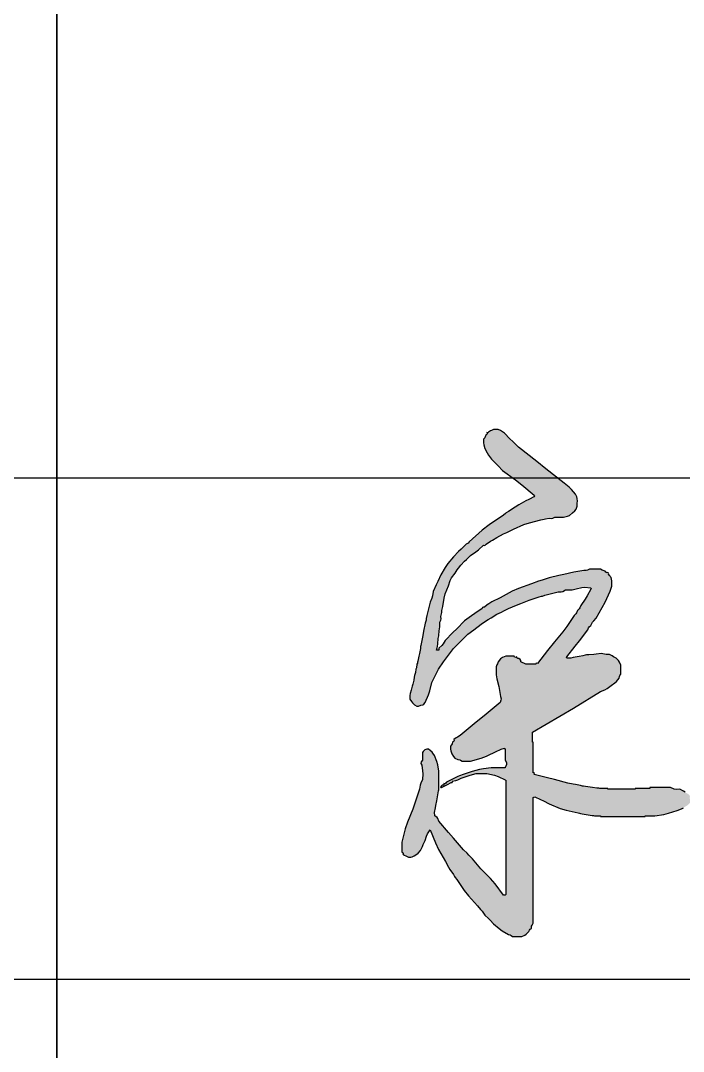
# Model space of a CAD drawing. Header units: millimetres. Extents: x 434053 to 1059003, y -2417481 to 936527.
# Drawn here: x 569067 to 569596, y -2247378 to -2246556 of the extents above; entities that cross this region are included whole.
import ezdxf

# ---------------------------------------------------------------- set-up
doc = ezdxf.new("R2010")
doc.units = ezdxf.units.MM
doc.header["$LTSCALE"] = 1000
doc.header["$MEASUREMENT"] = 0
for name, color, linetype in [('TITLIN', 7, 'Continuous'), ('图框层', 3, 'Continuous'), ('电子签名', 6, 'Continuous')]:
    doc.layers.add(name, color=color, linetype=linetype)

# ---------------------------------------------------------------- blocks, each defined once
blk = doc.blocks.new('A$C46CD72AD')
h = blk.add_hatch(color=256)
h.dxf.hatch_style = 1
h.paths.add_polyline_path([(2.047, 3.562), (2.069, 3.575), (2.109, 3.605), (2.146, 3.631), (2.163, 3.646), (2.192, 3.68), (2.194, 3.702), (2.209, 3.718), (2.209, 3.754), (2.209, 3.773), (2.209, 3.809), (2.194, 3.841), (2.184, 3.856), (2.159, 3.88), (2.132, 3.895), (2.119, 3.903), (2.092, 3.918), (2.059, 3.918), (2.042, 3.92), (2.009, 3.926), (1.959, 3.921), (1.934, 3.918), (1.884, 3.913), (1.86, 3.912), (1.849, 3.91), (1.826, 3.905), (1.786, 3.898), (1.766, 3.895), (1.726, 3.888), (1.703, 3.881), (1.691, 3.88), (1.662, 3.88), (1.66, 3.889), (1.663, 3.893), (1.749, 4), (1.791, 4.054), (1.876, 4.164), (1.883, 4.184), (1.889, 4.194), (1.905, 4.209), (1.923, 4.242), (1.934, 4.257), (1.959, 4.284), (2.021, 4.39), (2.049, 4.444), (2.101, 4.555), (2.107, 4.575), (2.111, 4.585), (2.117, 4.605), (2.118, 4.641), (2.116, 4.659), (2.109, 4.693), (2.1, 4.704), (2.095, 4.709), (2.084, 4.718), (2.085, 4.728), (2.083, 4.735), (2.076, 4.743), (2.065, 4.741), (2.056, 4.745), (2.051, 4.755), (2.025, 4.764), (2.001, 4.776), (1.957, 4.776), (1.936, 4.776), (1.892, 4.776), (1.871, 4.765), (1.858, 4.762), (1.834, 4.764), (1.794, 4.757), (1.774, 4.754), (1.734, 4.747), (1.634, 4.724), (1.584, 4.713), (1.484, 4.689), (1.414, 4.665), (1.379, 4.654), (1.309, 4.63), (1.178, 4.583), (1.114, 4.555), (0.992, 4.489), (0.959, 4.472), (0.942, 4.464), (0.909, 4.447), (0.877, 4.428), (0.862, 4.417), (0.834, 4.393), (0.823, 4.395), (0.814, 4.39), (0.809, 4.38), (0.738, 4.331), (0.703, 4.306), (0.634, 4.255), (0.555, 4.177), (0.516, 4.138), (0.438, 4.059), (0.418, 4.024), (0.405, 4.008), (0.375, 3.98), (0.375, 3.972), (0.375, 3.959), (0.365, 3.959), (0.35, 3.959), (0.357, 3.985), (0.36, 3.999), (0.363, 4.026), (0.369, 4.079), (0.373, 4.106), (0.379, 4.159), (0.381, 4.173), (0.382, 4.179), (0.383, 4.193), (0.383, 4.213), (0.383, 4.223), (0.383, 4.243), (0.395, 4.264), (0.398, 4.277), (0.396, 4.301), (0.403, 4.341), (0.406, 4.361), (0.413, 4.401), (0.427, 4.486), (0.439, 4.529), (0.471, 4.61), (0.489, 4.663), (0.503, 4.69), (0.538, 4.735), (0.56, 4.769), (0.572, 4.785), (0.596, 4.818), (0.634, 4.856), (0.654, 4.875), (0.692, 4.914), (0.748, 4.951), (0.775, 4.972), (0.825, 5.018), (0.836, 5.016), (0.845, 5.021), (0.85, 5.03), (0.894, 5.057), (0.915, 5.07), (0.959, 5.097), (1.025, 5.131), (1.059, 5.147), (1.125, 5.181), (1.232, 5.225), (1.288, 5.244), (1.4, 5.272), (1.434, 5.279), (1.45, 5.282), (1.484, 5.289), (1.508, 5.287), (1.521, 5.29), (1.542, 5.301), (1.577, 5.301), (1.595, 5.301), (1.63, 5.301), (1.669, 5.309), (1.69, 5.318), (1.721, 5.343), (1.745, 5.365), (1.756, 5.38), (1.767, 5.41), (1.767, 5.435), (1.771, 5.46), (1.769, 5.489), (1.764, 5.504), (1.751, 5.531), (1.709, 5.579), (1.686, 5.602), (1.638, 5.643), (1.453, 5.789), (1.361, 5.861), (1.175, 6.006), (1.119, 6.062), (1.09, 6.091), (1.034, 6.147), (0.996, 6.173), (0.971, 6.182), (0.925, 6.185), (0.905, 6.175), (0.895, 6.169), (0.875, 6.156), (0.868, 6.148), (0.859, 6.152), (0.861, 6.141), (0.856, 6.132), (0.846, 6.127), (0.839, 6.104), (0.825, 6.085), (0.823, 6.048), (0.826, 6.028), (0.838, 5.993), (0.861, 5.948), (0.874, 5.926), (0.904, 5.885), (0.949, 5.84), (0.972, 5.817), (1.017, 5.772), (1.147, 5.676), (1.21, 5.626), (1.339, 5.518), (1.334, 5.505), (1.325, 5.501), (1.295, 5.486), (1.28, 5.479), (1.25, 5.464), (1.179, 5.424), (1.143, 5.402), (1.075, 5.356), (1.054, 5.345), (1.044, 5.338), (1.025, 5.322), (0.881, 5.222), (0.811, 5.168), (0.679, 5.051), (0.667, 5.037), (0.65, 5.03), (0.599, 4.979), (0.573, 4.953), (0.521, 4.901), (0.465, 4.833), (0.439, 4.795), (0.396, 4.718), (0.364, 4.651), (0.349, 4.618), (0.317, 4.551), (0.31, 4.507), (0.304, 4.484), (0.288, 4.443), (0.274, 4.389), (0.268, 4.363), (0.254, 4.309), (0.248, 4.279), (0.245, 4.264), (0.238, 4.234), (0.221, 4.151), (0.213, 4.109), (0.196, 4.026), (0.193, 4.006), (0.191, 3.996), (0.188, 3.976), (0.178, 3.926), (0.173, 3.901), (0.163, 3.851), (0.159, 3.838), (0.158, 3.831), (0.154, 3.818), (0.148, 3.784), (0.144, 3.768), (0.138, 3.734), (0.13, 3.704), (0.127, 3.689), (0.121, 3.659), (0.111, 3.619), (0.106, 3.599), (0.096, 3.559), (0.086, 3.524), (0.083, 3.505), (0.083, 3.468), (0.098, 3.442), (0.108, 3.43), (0.129, 3.409), (0.151, 3.397), (0.168, 3.396), (0.192, 3.405), (0.213, 3.411), (0.224, 3.418), (0.238, 3.434), (0.271, 3.512), (0.285, 3.552), (0.304, 3.634), (0.331, 3.688), (0.344, 3.714), (0.371, 3.768), (0.391, 3.798), (0.401, 3.813), (0.421, 3.843), (0.461, 3.896), (0.481, 3.923), (0.521, 3.976), (0.579, 4.034), (0.609, 4.064), (0.667, 4.122), (0.727, 4.165), (0.756, 4.188), (0.813, 4.234), (0.871, 4.269), (0.901, 4.286), (0.959, 4.322), (1.005, 4.345), (1.029, 4.357), (1.075, 4.38), (1.158, 4.414), (1.2, 4.431), (1.284, 4.464), (1.324, 4.477), (1.344, 4.484), (1.384, 4.497), (1.407, 4.503), (1.419, 4.506), (1.442, 4.514), (1.495, 4.527), (1.522, 4.534), (1.575, 4.547), (1.607, 4.548), (1.623, 4.553), (1.65, 4.568), (1.694, 4.567), (1.717, 4.57), (1.759, 4.58), (1.814, 4.593), (1.844, 4.595), (1.905, 4.588), (1.908, 4.58), (1.905, 4.576), (1.867, 4.508), (1.847, 4.475), (1.805, 4.409), (1.794, 4.388), (1.787, 4.378), (1.771, 4.359), (1.76, 4.338), (1.754, 4.328), (1.738, 4.309), (1.665, 4.198), (1.624, 4.144), (1.538, 4.043), (1.47, 3.956), (1.435, 3.913), (1.367, 3.826), (1.361, 3.83), (1.351, 3.825), (1.35, 3.818), (1.31, 3.818), (1.29, 3.818), (1.25, 3.818), (1.23, 3.828), (1.22, 3.833), (1.2, 3.843), (1.199, 3.858), (1.193, 3.868), (1.18, 3.876), (1.169, 3.875), (1.152, 3.888), (1.15, 3.887), (1.137, 3.891), (1.134, 3.901), (1.1, 3.901), (1.084, 3.901), (1.05, 3.901), (1.014, 3.886), (0.996, 3.873), (0.971, 3.843), (0.963, 3.817), (0.95, 3.793), (0.952, 3.712), (0.958, 3.671), (0.979, 3.593), (0.986, 3.553), (0.989, 3.533), (0.996, 3.493), (1.001, 3.47), (1, 3.456), (0.992, 3.434), (0.831, 3.3), (0.75, 3.234), (0.588, 3.101), (0.563, 3.084), (0.55, 3.076), (0.525, 3.059), (0.527, 3.048), (0.523, 3.039), (0.513, 3.034), (0.505, 3.012), (0.492, 2.992), (0.491, 2.962), (0.494, 2.946), (0.504, 2.917), (0.521, 2.888), (0.536, 2.874), (0.567, 2.859), (0.59, 2.856), (0.609, 2.842), (0.642, 2.842), (0.659, 2.842), (0.692, 2.842), (0.801, 2.874), (0.855, 2.894), (0.959, 2.942), (0.987, 2.958), (1.002, 2.964), (1.034, 2.972), (1.035, 2.968), (1.038, 2.967), (1.042, 2.967), (1.042, 2.921), (1.042, 2.897), (1.042, 2.851), (1.056, 2.828), (1.057, 2.808), (1.043, 2.776), (0.985, 2.776), (0.957, 2.776), (0.9, 2.776), (0.823, 2.765), (0.784, 2.758), (0.709, 2.738), (0.669, 2.725), (0.649, 2.718), (0.609, 2.705), (0.588, 2.695), (0.567, 2.688), (0.52, 2.665), (0.497, 2.653), (0.45, 2.63), (0.445, 2.62), (0.436, 2.615), (0.425, 2.617), (0.425, 2.611), (0.425, 2.601), (0.409, 2.599), (0.4, 2.593), (0.392, 2.58), (0.4, 2.576), (0.44, 2.596), (0.46, 2.606), (0.509, 2.63), (0.512, 2.636), (0.508, 2.642), (0.547, 2.647), (0.566, 2.653), (0.6, 2.671), (0.659, 2.692), (0.689, 2.702), (0.75, 2.717), (0.794, 2.717), (0.815, 2.717), (0.859, 2.717), (0.934, 2.701), (0.972, 2.689), (1.05, 2.651), (1.05, 2.19), (1.05, 1.96), (1.05, 1.5), (1.04, 1.49), (1.025, 1.492), (0.942, 1.605), (0.896, 1.659), (0.796, 1.759), (0.762, 1.798), (0.746, 1.818), (0.713, 1.859), (0.676, 1.895), (0.658, 1.914), (0.621, 1.95), (0.522, 2.065), (0.473, 2.123), (0.375, 2.238), (0.365, 2.264), (0.356, 2.276), (0.333, 2.292), (0.333, 2.306), (0.332, 2.312), (0.329, 2.326), (0.34, 2.372), (0.345, 2.395), (0.354, 2.442), (0.361, 2.482), (0.364, 2.502), (0.371, 2.542), (0.373, 2.552), (0.375, 2.567), (0.375, 2.637), (0.375, 2.672), (0.375, 2.742), (0.363, 2.807), (0.353, 2.839), (0.329, 2.901), (0.314, 2.922), (0.306, 2.932), (0.288, 2.951), (0.269, 2.962), (0.254, 2.963), (0.233, 2.955), (0.223, 2.945), (0.218, 2.94), (0.208, 2.93), (0.208, 2.898), (0.208, 2.882), (0.208, 2.851), (0.195, 2.835), (0.194, 2.818), (0.204, 2.801), (0.211, 2.744), (0.212, 2.716), (0.208, 2.659), (0.193, 2.62), (0.187, 2.6), (0.179, 2.559), (0.153, 2.479), (0.139, 2.439), (0.113, 2.359), (0.058, 2.229), (0.035, 2.162), (0, 2.025), (0, 1.985), (0, 1.965), (0, 1.925), (0.007, 1.922), (0.017, 1.917), (0.013, 1.909), (0.017, 1.9), (0.025, 1.896), (0.042, 1.888), (0.05, 1.884), (0.067, 1.875), (0.091, 1.874), (0.104, 1.877), (0.125, 1.888), (0.153, 1.906), (0.166, 1.917), (0.188, 1.942), (0.208, 1.982), (0.218, 2.002), (0.238, 2.042), (0.249, 2.088), (0.26, 2.111), (0.288, 2.15), (0.341, 2.019), (0.372, 1.954), (0.442, 1.83), (0.47, 1.776), (0.486, 1.75), (0.521, 1.7), (0.532, 1.679), (0.539, 1.669), (0.554, 1.65), (0.63, 1.538), (0.672, 1.484), (0.763, 1.384), (0.795, 1.349), (0.81, 1.33), (0.838, 1.292), (0.873, 1.257), (0.89, 1.239), (0.925, 1.204), (0.981, 1.156), (1.012, 1.134), (1.075, 1.096), (1.099, 1.09), (1.117, 1.075), (1.154, 1.075), (1.172, 1.075), (1.209, 1.075), (1.24, 1.09), (1.255, 1.1), (1.28, 1.125), (1.29, 1.146), (1.309, 1.158), (1.309, 1.18), (1.313, 1.191), (1.325, 1.209), (1.325, 1.715), (1.325, 1.969), (1.325, 2.476), (1.332, 2.478), (1.336, 2.48), (1.342, 2.484), (1.399, 2.456), (1.427, 2.441), (1.484, 2.413), (1.597, 2.366), (1.656, 2.347), (1.776, 2.321), (1.792, 2.318), (1.801, 2.316), (1.817, 2.313), (1.857, 2.306), (1.877, 2.303), (1.917, 2.296), (1.927, 2.295), (1.942, 2.292), (1.966, 2.292), (1.977, 2.292), (2.001, 2.292), (2.001, 2.284), (2.181, 2.284), (2.271, 2.284), (2.451, 2.284), (2.451, 2.292), (2.491, 2.292), (2.511, 2.292), (2.551, 2.292), (2.642, 2.306), (2.688, 2.317), (2.776, 2.346), (2.817, 2.363), (2.837, 2.373), (2.876, 2.396), (2.895, 2.414), (2.905, 2.423), (2.926, 2.438), (2.917, 2.451), (2.912, 2.457), (2.901, 2.467), (2.903, 2.484), (2.9, 2.496), (2.888, 2.509), (2.854, 2.53), (2.837, 2.54), (2.801, 2.559), (2.764, 2.557), (2.743, 2.56), (2.709, 2.576), (2.626, 2.576), (2.584, 2.576), (2.501, 2.576), (2.501, 2.567), (2.441, 2.567), (2.411, 2.567), (2.351, 2.567), (2.351, 2.559), (2.241, 2.559), (2.186, 2.559), (2.076, 2.559), (2.076, 2.567), (2.044, 2.567), (2.028, 2.567), (1.996, 2.567), (1.985, 2.569), (1.979, 2.57), (1.967, 2.571), (1.921, 2.578), (1.897, 2.581), (1.851, 2.588), (1.825, 2.591), (1.801, 2.596), (1.751, 2.606), (1.726, 2.611), (1.675, 2.621), (1.539, 2.656), (1.47, 2.673), (1.334, 2.709), (1.338, 2.715), (1.333, 2.725), (1.325, 2.726), (1.325, 2.849), (1.325, 2.911), (1.325, 3.034), (1.317, 3.034), (1.317, 3.074), (1.317, 3.094), (1.317, 3.134), (1.592, 3.295), (1.729, 3.377), (2.001, 3.543)])
for p, q in [((0.856, 6.132), (0.846, 6.127)), ((0.861, 6.141), (0.856, 6.132)), ((0.865, 6.149), (0.859, 6.152)), ((0.859, 6.152), (0.861, 6.141)), ((0.871, 6.151), (0.865, 6.149)), ((0.875, 6.156), (0.871, 6.151)), ((0.895, 6.169), (0.875, 6.156)), ((0.905, 6.175), (0.895, 6.169)), ((0.925, 6.185), (0.905, 6.175)), ((0.971, 6.182), (0.925, 6.185)), ((0.996, 6.173), (0.971, 6.182)), ((1.034, 6.147), (0.996, 6.173)), ((1.09, 6.091), (1.034, 6.147)), ((0.825, 6.085), (0.823, 6.048)), ((0.823, 6.048), (0.826, 6.028)), ((0.836, 6.1), (0.825, 6.085)), ((0.826, 6.028), (0.838, 5.993)), ((0.84, 6.109), (0.836, 6.1)), ((0.846, 6.127), (0.84, 6.109)), ((1.119, 6.062), (1.09, 6.091)), ((1.175, 6.006), (1.119, 6.062)), ((0.838, 5.993), (0.861, 5.948)), ((0.861, 5.948), (0.874, 5.926)), ((0.874, 5.926), (0.904, 5.885)), ((1.361, 5.861), (1.175, 6.006)), ((0.904, 5.885), (0.949, 5.84)), ((0.949, 5.84), (0.972, 5.817)), ((0.972, 5.817), (1.017, 5.772)), ((1.453, 5.789), (1.361, 5.861)), ((1.017, 5.772), (1.147, 5.676)), ((1.638, 5.643), (1.453, 5.789)), ((1.147, 5.676), (1.21, 5.626)), ((1.21, 5.626), (1.334, 5.522)), ((1.686, 5.602), (1.638, 5.643)), ((1.334, 5.505), (1.325, 5.501)), ((1.334, 5.522), (1.337, 5.514)), ((1.337, 5.514), (1.334, 5.505)), ((1.709, 5.579), (1.686, 5.602)), ((1.751, 5.531), (1.709, 5.579)), ((1.764, 5.504), (1.751, 5.531)), ((1.769, 5.489), (1.764, 5.504)), ((1.143, 5.402), (1.075, 5.356)), ((1.179, 5.424), (1.143, 5.402)), ((1.25, 5.464), (1.179, 5.424)), ((1.28, 5.479), (1.25, 5.464)), ((1.295, 5.486), (1.28, 5.479)), ((1.325, 5.501), (1.295, 5.486)), ((1.756, 5.38), (1.767, 5.41)), ((1.767, 5.43), (1.768, 5.44)), ((1.767, 5.41), (1.767, 5.43)), ((1.768, 5.44), (1.771, 5.46)), ((1.771, 5.46), (1.769, 5.489)), ((1.025, 5.322), (0.881, 5.222)), ((1.044, 5.338), (1.025, 5.322)), ((1.054, 5.345), (1.044, 5.338)), ((1.075, 5.356), (1.054, 5.345)), ((1.521, 5.29), (1.542, 5.301)), ((1.542, 5.301), (1.577, 5.301)), ((1.577, 5.301), (1.595, 5.301)), ((1.595, 5.301), (1.63, 5.301)), ((1.63, 5.301), (1.669, 5.309)), ((1.669, 5.309), (1.69, 5.318)), ((1.69, 5.318), (1.721, 5.343)), ((1.721, 5.343), (1.745, 5.365)), ((1.745, 5.365), (1.756, 5.38)), ((0.881, 5.222), (0.811, 5.168)), ((1.125, 5.181), (1.232, 5.225)), ((1.232, 5.225), (1.288, 5.244)), ((1.288, 5.244), (1.4, 5.272)), ((1.4, 5.272), (1.434, 5.279)), ((1.434, 5.279), (1.45, 5.282)), ((1.45, 5.282), (1.484, 5.289)), ((1.484, 5.289), (1.508, 5.287)), ((1.508, 5.287), (1.521, 5.29)), ((0.811, 5.168), (0.679, 5.051)), ((0.915, 5.07), (0.959, 5.097)), ((0.959, 5.097), (1.025, 5.131)), ((1.025, 5.131), (1.059, 5.147)), ((1.059, 5.147), (1.125, 5.181)), ((0.65, 5.03), (0.599, 4.979)), ((0.664, 5.036), (0.65, 5.03)), ((0.67, 5.04), (0.664, 5.036)), ((0.679, 5.051), (0.67, 5.04)), ((0.775, 4.972), (0.825, 5.018)), ((0.825, 5.018), (0.836, 5.016)), ((0.836, 5.016), (0.845, 5.021)), ((0.845, 5.021), (0.85, 5.03)), ((0.85, 5.03), (0.894, 5.057)), ((0.894, 5.057), (0.915, 5.07)), ((0.521, 4.901), (0.465, 4.833)), ((0.573, 4.953), (0.521, 4.901)), ((0.599, 4.979), (0.573, 4.953)), ((0.654, 4.875), (0.692, 4.914)), ((0.692, 4.914), (0.748, 4.951)), ((0.748, 4.951), (0.775, 4.972)), ((0.439, 4.795), (0.396, 4.718)), ((0.465, 4.833), (0.439, 4.795)), ((0.56, 4.769), (0.572, 4.785)), ((0.572, 4.785), (0.596, 4.818)), ((0.596, 4.818), (0.634, 4.856)), ((0.634, 4.856), (0.654, 4.875)), ((0.396, 4.718), (0.364, 4.651)), ((0.489, 4.663), (0.503, 4.69)), ((0.503, 4.69), (0.538, 4.735)), ((0.538, 4.735), (0.56, 4.769)), ((1.484, 4.689), (1.414, 4.665)), ((1.584, 4.713), (1.484, 4.689)), ((1.634, 4.724), (1.584, 4.713)), ((1.734, 4.747), (1.634, 4.724)), ((1.774, 4.754), (1.734, 4.747)), ((1.794, 4.757), (1.774, 4.754)), ((1.834, 4.764), (1.794, 4.757)), ((1.858, 4.762), (1.834, 4.764)), ((1.871, 4.765), (1.858, 4.762)), ((1.892, 4.776), (1.871, 4.765)), ((1.936, 4.776), (1.892, 4.776)), ((1.957, 4.776), (1.936, 4.776)), ((2.001, 4.776), (1.957, 4.776)), ((2.02, 4.766), (2.001, 4.776)), ((2.03, 4.762), (2.02, 4.766)), ((2.051, 4.755), (2.03, 4.762)), ((2.056, 4.745), (2.051, 4.755)), ((2.065, 4.741), (2.056, 4.745)), ((2.076, 4.743), (2.065, 4.741)), ((2.083, 4.735), (2.076, 4.743)), ((2.085, 4.728), (2.083, 4.735)), ((2.084, 4.718), (2.085, 4.728)), ((2.095, 4.709), (2.084, 4.718)), ((2.1, 4.704), (2.095, 4.709)), ((2.109, 4.693), (2.1, 4.704)), ((2.116, 4.659), (2.109, 4.693)), ((0.349, 4.618), (0.317, 4.551)), ((0.364, 4.651), (0.349, 4.618)), ((0.439, 4.529), (0.471, 4.61)), ((0.471, 4.61), (0.489, 4.663)), ((1.178, 4.583), (1.114, 4.555)), ((1.309, 4.63), (1.178, 4.583)), ((1.379, 4.654), (1.309, 4.63)), ((1.414, 4.665), (1.379, 4.654)), ((1.694, 4.567), (1.717, 4.57)), ((1.717, 4.57), (1.759, 4.58)), ((1.759, 4.58), (1.814, 4.593)), ((1.814, 4.593), (1.844, 4.595)), ((1.844, 4.595), (1.901, 4.589)), ((1.905, 4.576), (1.867, 4.508)), ((1.901, 4.589), (1.906, 4.587)), ((1.908, 4.58), (1.905, 4.576)), ((1.906, 4.587), (1.908, 4.58)), ((2.101, 4.555), (2.107, 4.575)), ((2.107, 4.575), (2.111, 4.585)), ((2.111, 4.585), (2.117, 4.605)), ((2.118, 4.641), (2.116, 4.659)), ((2.117, 4.605), (2.118, 4.641)), ((0.304, 4.484), (0.288, 4.443)), ((0.31, 4.507), (0.304, 4.484)), ((0.317, 4.551), (0.31, 4.507)), ((0.413, 4.401), (0.427, 4.486)), ((0.427, 4.486), (0.439, 4.529)), ((0.959, 4.472), (0.942, 4.464)), ((0.992, 4.489), (0.959, 4.472)), ((1.114, 4.555), (0.992, 4.489)), ((1.284, 4.464), (1.324, 4.477)), ((1.324, 4.477), (1.344, 4.484)), ((1.344, 4.484), (1.384, 4.497)), ((1.384, 4.497), (1.407, 4.503)), ((1.407, 4.503), (1.419, 4.506)), ((1.419, 4.506), (1.442, 4.514)), ((1.442, 4.514), (1.495, 4.527)), ((1.495, 4.527), (1.522, 4.534)), ((1.522, 4.534), (1.575, 4.547)), ((1.575, 4.547), (1.607, 4.548)), ((1.607, 4.548), (1.623, 4.553)), ((1.623, 4.553), (1.65, 4.568)), ((1.65, 4.568), (1.694, 4.567)), ((1.847, 4.475), (1.805, 4.409)), ((1.867, 4.508), (1.847, 4.475)), ((2.049, 4.444), (2.101, 4.555)), ((0.268, 4.363), (0.254, 4.309)), ((0.274, 4.389), (0.268, 4.363)), ((0.288, 4.443), (0.274, 4.389)), ((0.406, 4.361), (0.413, 4.401)), ((0.809, 4.38), (0.738, 4.331)), ((0.814, 4.39), (0.809, 4.38)), ((0.823, 4.395), (0.814, 4.39)), ((0.834, 4.393), (0.823, 4.395)), ((0.862, 4.417), (0.834, 4.393)), ((0.877, 4.428), (0.862, 4.417)), ((0.909, 4.447), (0.877, 4.428)), ((0.942, 4.464), (0.909, 4.447)), ((1.029, 4.357), (1.075, 4.38)), ((1.075, 4.38), (1.158, 4.414)), ((1.158, 4.414), (1.2, 4.431)), ((1.2, 4.431), (1.284, 4.464)), ((1.787, 4.378), (1.771, 4.359)), ((1.794, 4.388), (1.787, 4.378)), ((1.805, 4.409), (1.794, 4.388)), ((1.959, 4.284), (2.021, 4.39)), ((2.021, 4.39), (2.049, 4.444)), ((0.245, 4.264), (0.238, 4.234)), ((0.248, 4.279), (0.245, 4.264)), ((0.254, 4.309), (0.248, 4.279)), ((0.383, 4.243), (0.395, 4.264)), ((0.395, 4.264), (0.398, 4.277)), ((0.396, 4.301), (0.403, 4.341)), ((0.398, 4.277), (0.396, 4.301)), ((0.403, 4.341), (0.406, 4.361)), ((0.703, 4.306), (0.634, 4.255)), ((0.738, 4.331), (0.703, 4.306)), ((0.813, 4.234), (0.871, 4.269)), ((0.871, 4.269), (0.901, 4.286)), ((0.901, 4.286), (0.959, 4.322)), ((0.959, 4.322), (1.005, 4.345)), ((1.005, 4.345), (1.029, 4.357)), ((1.738, 4.309), (1.665, 4.198)), ((1.754, 4.328), (1.738, 4.309)), ((1.76, 4.338), (1.754, 4.328)), ((1.771, 4.359), (1.76, 4.338)), ((1.934, 4.257), (1.959, 4.284)), ((0.238, 4.234), (0.221, 4.151)), ((0.373, 4.106), (0.379, 4.159)), ((0.379, 4.159), (0.381, 4.173)), ((0.381, 4.173), (0.382, 4.179)), ((0.382, 4.179), (0.383, 4.193)), ((0.383, 4.223), (0.383, 4.243)), ((0.383, 4.213), (0.383, 4.223)), ((0.383, 4.193), (0.383, 4.213)), ((0.555, 4.177), (0.516, 4.138)), ((0.634, 4.255), (0.555, 4.177)), ((0.667, 4.122), (0.727, 4.165)), ((0.727, 4.165), (0.756, 4.188)), ((0.756, 4.188), (0.813, 4.234)), ((1.665, 4.198), (1.624, 4.144)), ((1.791, 4.054), (1.876, 4.164)), ((1.876, 4.164), (1.883, 4.184)), ((1.883, 4.184), (1.889, 4.194)), ((1.889, 4.194), (1.905, 4.209)), ((1.905, 4.209), (1.923, 4.242)), ((1.923, 4.242), (1.934, 4.257)), ((0.213, 4.109), (0.196, 4.026)), ((0.221, 4.151), (0.213, 4.109)), ((0.363, 4.026), (0.369, 4.079)), ((0.369, 4.079), (0.373, 4.106)), ((0.438, 4.059), (0.418, 4.024)), ((0.516, 4.138), (0.438, 4.059)), ((0.579, 4.034), (0.609, 4.064)), ((0.609, 4.064), (0.667, 4.122)), ((1.624, 4.144), (1.538, 4.043)), ((1.749, 4), (1.791, 4.054)), ((0.188, 3.976), (0.178, 3.926)), ((0.191, 3.996), (0.188, 3.976)), ((0.193, 4.006), (0.191, 3.996)), ((0.196, 4.026), (0.193, 4.006)), ((0.35, 3.959), (0.357, 3.985)), ((0.36, 3.959), (0.35, 3.959)), ((0.357, 3.985), (0.36, 3.999)), ((0.36, 3.999), (0.363, 4.026)), ((0.365, 3.959), (0.36, 3.959)), ((0.375, 3.959), (0.365, 3.959)), ((0.405, 4.008), (0.375, 3.98)), ((0.375, 3.98), (0.375, 3.972)), ((0.375, 3.972), (0.375, 3.968)), ((0.375, 3.968), (0.375, 3.959)), ((0.418, 4.024), (0.405, 4.008)), ((0.481, 3.923), (0.521, 3.976)), ((0.521, 3.976), (0.579, 4.034)), ((1.47, 3.956), (1.435, 3.913)), ((1.538, 4.043), (1.47, 3.956)), ((1.663, 3.893), (1.749, 4)), ((0.163, 3.851), (0.159, 3.838)), ((0.173, 3.901), (0.163, 3.851)), ((0.178, 3.926), (0.173, 3.901)), ((0.401, 3.813), (0.421, 3.843)), ((0.421, 3.843), (0.461, 3.896)), ((0.461, 3.896), (0.481, 3.923)), ((0.971, 3.843), (0.965, 3.822)), ((0.996, 3.873), (0.971, 3.843)), ((1.014, 3.886), (0.996, 3.873)), ((1.05, 3.901), (1.014, 3.886)), ((1.084, 3.901), (1.05, 3.901)), ((1.1, 3.901), (1.084, 3.901)), ((1.134, 3.901), (1.1, 3.901)), ((1.137, 3.891), (1.134, 3.901)), ((1.15, 3.887), (1.137, 3.891)), ((1.159, 3.893), (1.15, 3.887)), ((1.16, 3.882), (1.159, 3.893)), ((1.169, 3.875), (1.16, 3.882)), ((1.18, 3.876), (1.169, 3.875)), ((1.193, 3.868), (1.18, 3.876)), ((1.199, 3.858), (1.193, 3.868)), ((1.2, 3.843), (1.199, 3.858)), ((1.22, 3.833), (1.2, 3.843)), ((1.435, 3.913), (1.367, 3.826)), ((1.66, 3.889), (1.663, 3.893)), ((1.662, 3.881), (1.66, 3.889)), ((1.667, 3.88), (1.662, 3.881)), ((1.691, 3.88), (1.667, 3.88)), ((1.703, 3.881), (1.691, 3.88)), ((1.726, 3.888), (1.703, 3.881)), ((1.766, 3.895), (1.726, 3.888)), ((1.786, 3.898), (1.766, 3.895)), ((1.826, 3.905), (1.786, 3.898)), ((1.849, 3.91), (1.826, 3.905)), ((1.86, 3.912), (1.849, 3.91)), ((1.884, 3.913), (1.86, 3.912)), ((1.934, 3.918), (1.884, 3.913)), ((1.959, 3.921), (1.934, 3.918)), ((2.009, 3.926), (1.959, 3.921)), ((2.042, 3.92), (2.009, 3.926)), ((2.059, 3.918), (2.042, 3.92)), ((2.092, 3.918), (2.059, 3.918)), ((2.119, 3.903), (2.092, 3.918)), ((2.132, 3.895), (2.119, 3.903)), ((2.159, 3.88), (2.132, 3.895)), ((2.184, 3.856), (2.159, 3.88)), ((2.194, 3.841), (2.184, 3.856)), ((0.144, 3.768), (0.138, 3.734)), ((0.148, 3.784), (0.144, 3.768)), ((0.154, 3.818), (0.148, 3.784)), ((0.158, 3.831), (0.154, 3.818)), ((0.159, 3.838), (0.158, 3.831)), ((0.344, 3.714), (0.371, 3.768)), ((0.371, 3.768), (0.391, 3.798)), ((0.391, 3.798), (0.401, 3.813)), ((0.96, 3.812), (0.95, 3.793)), ((0.95, 3.793), (0.952, 3.712)), ((0.965, 3.822), (0.96, 3.812)), ((1.23, 3.828), (1.22, 3.833)), ((1.25, 3.818), (1.23, 3.828)), ((1.29, 3.818), (1.25, 3.818)), ((1.31, 3.818), (1.29, 3.818)), ((1.35, 3.818), (1.31, 3.818)), ((1.351, 3.825), (1.35, 3.818)), ((1.361, 3.83), (1.351, 3.825)), ((1.367, 3.826), (1.361, 3.83)), ((2.209, 3.809), (2.194, 3.841)), ((2.209, 3.773), (2.209, 3.809)), ((2.209, 3.754), (2.209, 3.773)), ((2.209, 3.718), (2.209, 3.754)), ((0.121, 3.659), (0.111, 3.619)), ((0.127, 3.689), (0.121, 3.659)), ((0.13, 3.704), (0.127, 3.689)), ((0.138, 3.734), (0.13, 3.704)), ((0.304, 3.634), (0.331, 3.688)), ((0.331, 3.688), (0.344, 3.714)), ((0.952, 3.712), (0.958, 3.671)), ((0.958, 3.671), (0.979, 3.593)), ((2.146, 3.631), (2.163, 3.646)), ((2.163, 3.646), (2.192, 3.68)), ((2.192, 3.68), (2.194, 3.696)), ((2.194, 3.696), (2.198, 3.705)), ((2.198, 3.705), (2.209, 3.718)), ((0.096, 3.559), (0.086, 3.524)), ((0.106, 3.599), (0.096, 3.559)), ((0.111, 3.619), (0.106, 3.599)), ((0.271, 3.512), (0.285, 3.552)), ((0.285, 3.552), (0.304, 3.634)), ((0.979, 3.593), (0.986, 3.553)), ((0.986, 3.553), (0.989, 3.533)), ((0.989, 3.533), (0.996, 3.493)), ((1.729, 3.377), (2.001, 3.543)), ((2.001, 3.543), (2.047, 3.562)), ((2.047, 3.562), (2.069, 3.575)), ((2.069, 3.575), (2.109, 3.605)), ((2.109, 3.605), (2.146, 3.631)), ((0.086, 3.524), (0.083, 3.505)), ((0.083, 3.505), (0.083, 3.468)), ((0.083, 3.468), (0.098, 3.442)), ((0.098, 3.442), (0.108, 3.43)), ((0.108, 3.43), (0.129, 3.409)), ((0.224, 3.418), (0.238, 3.434)), ((0.238, 3.434), (0.271, 3.512)), ((0.992, 3.434), (0.831, 3.3)), ((1, 3.456), (0.992, 3.434)), ((0.996, 3.493), (1.001, 3.47)), ((1.001, 3.47), (1, 3.456)), ((0.129, 3.409), (0.151, 3.397)), ((0.151, 3.397), (0.168, 3.396)), ((0.168, 3.396), (0.192, 3.405)), ((0.192, 3.405), (0.213, 3.411)), ((0.213, 3.411), (0.224, 3.418)), ((1.592, 3.295), (1.729, 3.377)), ((0.75, 3.234), (0.588, 3.101)), ((0.831, 3.3), (0.75, 3.234)), ((1.317, 3.134), (1.592, 3.295)), ((1.317, 3.094), (1.317, 3.134)), ((0.507, 3.016), (0.503, 3.008)), ((0.513, 3.034), (0.507, 3.016)), ((0.523, 3.039), (0.513, 3.034)), ((0.527, 3.048), (0.523, 3.039)), ((0.55, 3.076), (0.525, 3.059)), ((0.525, 3.059), (0.527, 3.048)), ((0.563, 3.084), (0.55, 3.076)), ((0.588, 3.101), (0.563, 3.084)), ((1.317, 3.074), (1.317, 3.094)), ((1.317, 3.034), (1.317, 3.074)), ((1.32, 3.034), (1.317, 3.034)), ((1.322, 3.034), (1.32, 3.034)), ((1.325, 3.034), (1.322, 3.034)), ((1.325, 2.911), (1.325, 3.034)), ((0.218, 2.94), (0.208, 2.93)), ((0.208, 2.93), (0.208, 2.898)), ((0.223, 2.945), (0.218, 2.94)), ((0.233, 2.955), (0.223, 2.945)), ((0.254, 2.963), (0.233, 2.955)), ((0.269, 2.962), (0.254, 2.963)), ((0.288, 2.951), (0.269, 2.962)), ((0.306, 2.932), (0.288, 2.951)), ((0.314, 2.922), (0.306, 2.932)), ((0.329, 2.901), (0.314, 2.922)), ((0.492, 2.992), (0.491, 2.962)), ((0.491, 2.962), (0.494, 2.946)), ((0.503, 3.008), (0.492, 2.992)), ((0.494, 2.946), (0.504, 2.917)), ((0.504, 2.917), (0.521, 2.888)), ((0.855, 2.894), (0.959, 2.942)), ((0.959, 2.942), (0.987, 2.958)), ((0.987, 2.958), (1.002, 2.964)), ((1.002, 2.964), (1.034, 2.972)), ((1.034, 2.972), (1.035, 2.968)), ((1.035, 2.968), (1.038, 2.967)), ((1.038, 2.967), (1.042, 2.967)), ((1.042, 2.967), (1.042, 2.921)), ((1.042, 2.921), (1.042, 2.897)), ((1.325, 2.849), (1.325, 2.911)), ((0.195, 2.835), (0.194, 2.818)), ((0.194, 2.818), (0.204, 2.801)), ((0.208, 2.851), (0.195, 2.835)), ((0.208, 2.898), (0.208, 2.882)), ((0.208, 2.882), (0.208, 2.851)), ((0.353, 2.839), (0.329, 2.901)), ((0.363, 2.807), (0.353, 2.839)), ((0.375, 2.742), (0.363, 2.807)), ((0.521, 2.888), (0.536, 2.874)), ((0.536, 2.874), (0.567, 2.859)), ((0.567, 2.859), (0.585, 2.857)), ((0.585, 2.857), (0.594, 2.853)), ((0.594, 2.853), (0.609, 2.842)), ((0.609, 2.842), (0.642, 2.842)), ((0.642, 2.842), (0.659, 2.842)), ((0.659, 2.842), (0.692, 2.842)), ((0.692, 2.842), (0.801, 2.874)), ((0.801, 2.874), (0.855, 2.894)), ((1.042, 2.897), (1.042, 2.851)), ((1.042, 2.851), (1.056, 2.828)), ((1.057, 2.808), (1.046, 2.784)), ((1.056, 2.828), (1.057, 2.808)), ((1.325, 2.726), (1.325, 2.849)), ((0.204, 2.801), (0.211, 2.744)), ((0.212, 2.716), (0.208, 2.659)), ((0.211, 2.744), (0.212, 2.716)), ((0.375, 2.672), (0.375, 2.742)), ((0.609, 2.705), (0.593, 2.697)), ((0.649, 2.718), (0.609, 2.705)), ((0.669, 2.725), (0.649, 2.718)), ((0.659, 2.692), (0.689, 2.702)), ((0.709, 2.738), (0.669, 2.725)), ((0.689, 2.702), (0.75, 2.717)), ((0.784, 2.758), (0.709, 2.738)), ((0.75, 2.717), (0.794, 2.717)), ((0.823, 2.765), (0.784, 2.758)), ((0.794, 2.717), (0.815, 2.717)), ((0.815, 2.717), (0.859, 2.717)), ((0.9, 2.776), (0.823, 2.765)), ((0.859, 2.717), (0.934, 2.701)), ((0.957, 2.776), (0.9, 2.776)), ((0.934, 2.701), (0.972, 2.689)), ((0.985, 2.776), (0.957, 2.776)), ((1.042, 2.776), (0.985, 2.776)), ((1.043, 2.782), (1.041, 2.779)), ((1.041, 2.779), (1.042, 2.776)), ((1.046, 2.784), (1.043, 2.782)), ((1.333, 2.725), (1.325, 2.726)), ((1.338, 2.715), (1.333, 2.725)), ((1.334, 2.709), (1.338, 2.715)), ((1.47, 2.673), (1.334, 2.709)), ((0.187, 2.6), (0.179, 2.559)), ((0.193, 2.62), (0.187, 2.6)), ((0.208, 2.659), (0.193, 2.62)), ((0.375, 2.637), (0.375, 2.672)), ((0.375, 2.567), (0.375, 2.637)), ((0.409, 2.599), (0.4, 2.593)), ((0.425, 2.601), (0.409, 2.599)), ((0.436, 2.615), (0.425, 2.617)), ((0.425, 2.617), (0.425, 2.611)), ((0.425, 2.611), (0.425, 2.607)), ((0.425, 2.607), (0.425, 2.601)), ((0.445, 2.62), (0.436, 2.615)), ((0.44, 2.596), (0.46, 2.606)), ((0.45, 2.63), (0.445, 2.62)), ((0.497, 2.653), (0.45, 2.63)), ((0.46, 2.606), (0.5, 2.626)), ((0.52, 2.665), (0.497, 2.653)), ((0.5, 2.626), (0.507, 2.627)), ((0.507, 2.627), (0.512, 2.636)), ((0.508, 2.642), (0.547, 2.647)), ((0.512, 2.636), (0.508, 2.642)), ((0.567, 2.688), (0.52, 2.665)), ((0.547, 2.647), (0.566, 2.653)), ((0.566, 2.653), (0.6, 2.671)), ((0.584, 2.693), (0.567, 2.688)), ((0.593, 2.697), (0.584, 2.693)), ((0.6, 2.671), (0.659, 2.692)), ((0.972, 2.689), (1.042, 2.655)), ((1.042, 2.655), (1.044, 2.652)), ((1.044, 2.652), (1.047, 2.65)), ((1.047, 2.65), (1.05, 2.651)), ((1.05, 2.651), (1.05, 2.19)), ((1.539, 2.656), (1.47, 2.673)), ((1.675, 2.621), (1.539, 2.656)), ((1.726, 2.611), (1.675, 2.621)), ((1.751, 2.606), (1.726, 2.611)), ((1.801, 2.596), (1.751, 2.606)), ((1.82, 2.592), (1.801, 2.596)), ((0.179, 2.559), (0.153, 2.479)), ((0.361, 2.482), (0.364, 2.502)), ((0.364, 2.502), (0.371, 2.542)), ((0.371, 2.542), (0.373, 2.552)), ((0.373, 2.557), (0.375, 2.567)), ((0.373, 2.552), (0.373, 2.557)), ((0.4, 2.593), (0.392, 2.58)), ((0.392, 2.58), (0.395, 2.578)), ((0.395, 2.578), (0.397, 2.577)), ((0.397, 2.577), (0.4, 2.576)), ((0.4, 2.576), (0.44, 2.596)), ((1.83, 2.591), (1.82, 2.592)), ((1.851, 2.588), (1.83, 2.591)), ((1.897, 2.581), (1.851, 2.588)), ((1.921, 2.578), (1.897, 2.581)), ((1.967, 2.571), (1.921, 2.578)), ((1.979, 2.57), (1.967, 2.571)), ((1.985, 2.569), (1.979, 2.57)), ((1.996, 2.567), (1.985, 2.569)), ((2.028, 2.567), (1.996, 2.567)), ((2.044, 2.567), (2.028, 2.567)), ((2.076, 2.567), (2.044, 2.567)), ((2.076, 2.564), (2.076, 2.567)), ((2.076, 2.562), (2.076, 2.564)), ((2.076, 2.559), (2.076, 2.562)), ((2.186, 2.559), (2.076, 2.559)), ((2.241, 2.559), (2.186, 2.559)), ((2.351, 2.559), (2.241, 2.559)), ((2.411, 2.567), (2.351, 2.567)), ((2.351, 2.567), (2.351, 2.564)), ((2.351, 2.564), (2.351, 2.562)), ((2.351, 2.562), (2.351, 2.559)), ((2.441, 2.567), (2.411, 2.567)), ((2.501, 2.567), (2.441, 2.567)), ((2.584, 2.576), (2.501, 2.576)), ((2.501, 2.576), (2.501, 2.572)), ((2.501, 2.572), (2.501, 2.571)), ((2.501, 2.571), (2.501, 2.567)), ((2.626, 2.576), (2.584, 2.576)), ((2.709, 2.576), (2.626, 2.576)), ((2.743, 2.56), (2.709, 2.576)), ((2.764, 2.557), (2.743, 2.56)), ((2.801, 2.559), (2.764, 2.557)), ((2.837, 2.54), (2.801, 2.559)), ((2.854, 2.53), (2.837, 2.54)), ((0.139, 2.439), (0.113, 2.359)), ((0.153, 2.479), (0.139, 2.439)), ((0.34, 2.372), (0.345, 2.395)), ((0.345, 2.395), (0.354, 2.442)), ((0.354, 2.442), (0.361, 2.482)), ((1.325, 2.476), (1.332, 2.478)), ((1.325, 1.969), (1.325, 2.476)), ((1.332, 2.478), (1.336, 2.48)), ((1.336, 2.48), (1.342, 2.484)), ((1.342, 2.484), (1.399, 2.456)), ((1.399, 2.456), (1.427, 2.441)), ((1.427, 2.441), (1.484, 2.413)), ((1.484, 2.413), (1.597, 2.366)), ((0.113, 2.359), (0.058, 2.229)), ((0.329, 2.326), (0.34, 2.372)), ((0.332, 2.312), (0.329, 2.326)), ((0.333, 2.306), (0.332, 2.312)), ((0.333, 2.292), (0.333, 2.306)), ((0.356, 2.276), (0.333, 2.292)), ((1.597, 2.366), (1.656, 2.347)), ((1.656, 2.347), (1.776, 2.321)), ((1.776, 2.321), (1.792, 2.318)), ((1.792, 2.318), (1.801, 2.316)), ((1.801, 2.316), (1.817, 2.313)), ((1.817, 2.313), (1.857, 2.306)), ((1.857, 2.306), (1.877, 2.303)), ((1.877, 2.303), (1.917, 2.296)), ((1.917, 2.296), (1.927, 2.295)), ((1.927, 2.295), (1.932, 2.294)), ((1.932, 2.294), (1.942, 2.292)), ((1.942, 2.292), (1.966, 2.292)), ((1.966, 2.292), (1.977, 2.292)), ((1.977, 2.292), (2.001, 2.292)), ((2.001, 2.292), (2.001, 2.289)), ((2.001, 2.289), (2.001, 2.287)), ((2.001, 2.287), (2.001, 2.284)), ((2.451, 2.289), (2.451, 2.292)), ((2.451, 2.292), (2.491, 2.292)), ((2.451, 2.287), (2.451, 2.289)), ((2.451, 2.284), (2.451, 2.287)), ((2.491, 2.292), (2.511, 2.292)), ((2.511, 2.292), (2.551, 2.292)), ((2.551, 2.292), (2.642, 2.306)), ((2.642, 2.306), (2.688, 2.317)), ((2.688, 2.317), (2.776, 2.346)), ((2.776, 2.346), (2.817, 2.363)), ((2.817, 2.363), (2.837, 2.373)), ((0.058, 2.229), (0.035, 2.162)), ((0.365, 2.264), (0.356, 2.276)), ((0.375, 2.238), (0.365, 2.264)), ((0.473, 2.123), (0.375, 2.238)), ((1.05, 2.19), (1.05, 1.96)), ((2.001, 2.284), (2.181, 2.284)), ((2.181, 2.284), (2.271, 2.284)), ((2.271, 2.284), (2.451, 2.284)), ((0.035, 2.162), (0, 2.025)), ((0.238, 2.042), (0.249, 2.088)), ((0.249, 2.088), (0.26, 2.111)), ((0.26, 2.111), (0.288, 2.15)), ((0.288, 2.15), (0.341, 2.019)), ((0.522, 2.065), (0.473, 2.123)), ((0, 2.025), (0, 1.985)), ((0, 1.985), (0, 1.965)), ((0.188, 1.942), (0.208, 1.982)), ((0.208, 1.982), (0.218, 2.002)), ((0.218, 2.002), (0.238, 2.042)), ((0.341, 2.019), (0.372, 1.954)), ((0.621, 1.95), (0.522, 2.065)), ((0, 1.965), (0, 1.925)), ((0, 1.925), (0.007, 1.922)), ((0.007, 1.922), (0.01, 1.92)), ((0.01, 1.92), (0.017, 1.917)), ((0.017, 1.917), (0.013, 1.909)), ((0.013, 1.909), (0.017, 1.9)), ((0.017, 1.9), (0.025, 1.896)), ((0.025, 1.896), (0.042, 1.888)), ((0.042, 1.888), (0.05, 1.884)), ((0.05, 1.884), (0.067, 1.875)), ((0.067, 1.875), (0.091, 1.874)), ((0.091, 1.874), (0.104, 1.877)), ((0.104, 1.877), (0.125, 1.888)), ((0.125, 1.888), (0.153, 1.906)), ((0.153, 1.906), (0.166, 1.917)), ((0.166, 1.917), (0.188, 1.942)), ((0.372, 1.954), (0.442, 1.83)), ((0.658, 1.914), (0.621, 1.95)), ((0.676, 1.895), (0.658, 1.914)), ((0.713, 1.859), (0.676, 1.895)), ((1.05, 1.96), (1.05, 1.5)), ((1.325, 1.715), (1.325, 1.969)), ((0.442, 1.83), (0.47, 1.776)), ((0.47, 1.776), (0.486, 1.75)), ((0.746, 1.818), (0.713, 1.859)), ((0.762, 1.798), (0.746, 1.818)), ((0.796, 1.759), (0.762, 1.798)), ((0.486, 1.75), (0.521, 1.7)), ((0.521, 1.7), (0.532, 1.679)), ((0.532, 1.679), (0.539, 1.669)), ((0.539, 1.669), (0.554, 1.65)), ((0.896, 1.659), (0.796, 1.759)), ((1.325, 1.209), (1.325, 1.715)), ((0.554, 1.65), (0.63, 1.538)), ((0.942, 1.605), (0.896, 1.659)), ((1.025, 1.492), (0.942, 1.605)), ((0.63, 1.538), (0.672, 1.484)), ((0.672, 1.484), (0.763, 1.384)), ((1.036, 1.491), (1.025, 1.492)), ((1.043, 1.493), (1.036, 1.491)), ((1.05, 1.5), (1.043, 1.493)), ((0.763, 1.384), (0.795, 1.349)), ((0.795, 1.349), (0.81, 1.33)), ((0.81, 1.33), (0.838, 1.292)), ((0.838, 1.292), (0.873, 1.257)), ((0.873, 1.257), (0.89, 1.239)), ((0.89, 1.239), (0.925, 1.204)), ((0.925, 1.204), (0.981, 1.156)), ((0.981, 1.156), (1.012, 1.134)), ((1.287, 1.141), (1.294, 1.149)), ((1.294, 1.149), (1.309, 1.158)), ((1.309, 1.18), (1.313, 1.191)), ((1.309, 1.158), (1.309, 1.18)), ((1.313, 1.191), (1.325, 1.209)), ((1.012, 1.134), (1.075, 1.096)), ((1.075, 1.096), (1.093, 1.092)), ((1.093, 1.092), (1.103, 1.087)), ((1.103, 1.087), (1.117, 1.075)), ((1.117, 1.075), (1.154, 1.075)), ((1.154, 1.075), (1.172, 1.075)), ((1.172, 1.075), (1.209, 1.075)), ((1.209, 1.075), (1.24, 1.09)), ((1.24, 1.09), (1.255, 1.1)), ((1.255, 1.1), (1.28, 1.125)), ((1.28, 1.125), (1.287, 1.141))]:
    blk.add_line(p, q)
blk = doc.blocks.new('A$C62AF6C70')
at = {"layer": '电子签名'}
blk.add_lwpolyline([(0, 0), (0, 10382.2), (2510.4, 10382.2), (2510.4, 0)], close=True, dxfattribs=at)
at = {"xscale": 158.4000000010582, "yscale": 158.4000000010582, "zscale": 158.4000000010582}
blk.add_blockref('A$C46CD72AD', (550.4, 4679.6), dxfattribs=at)
blk = doc.blocks.new('asdgdfgsghfdjfh')
at = {"xscale": 0.01000000000265255, "yscale": 0.01000000000265255, "zscale": 0.01000000000265255}
blk.add_blockref('A$C62AF6C70', (-25.104, 100.293), dxfattribs=at)
blk = doc.blocks.new('asdfgafg21GZ_LABEL2')
at = {"layer": 'TITLIN'}
for p, q in [((-25.104, 204.115), (-25.104, 100.493)), ((-65, 156.115), (0, 156.115)), ((-46.679, 148.115), (0, 148.115))]:
    blk.add_line(p, q, dxfattribs=at)
blk = doc.blocks.new('asdfdfsdh')
blk.add_lwpolyline([(10705.75, 1755.19), (10705.75, 500), (5514.67, 500), (5514.67, 1755.19)], close=True)
at = {"layer": '图框层', "rotation": 270}
for name, xscale, yscale, zscale in [('asdfgafg21GZ_LABEL2', 50.00000001002963, 50.00000001002963, 50.00000001002963), ('asdgdfgsghfdjfh', 50, 50, 50)]:
    blk.add_blockref(name, (500, 500), dxfattribs=dict(at, xscale=xscale, yscale=yscale, zscale=zscale))

msp = doc.modelspace()

# ---------------------------------------------------------------- block references
at = {"rotation": 90}
msp.add_blockref('asdfdfsdh', (570850.94, -2255226.27), dxfattribs=at)

doc.saveas('drawing.dxf')
